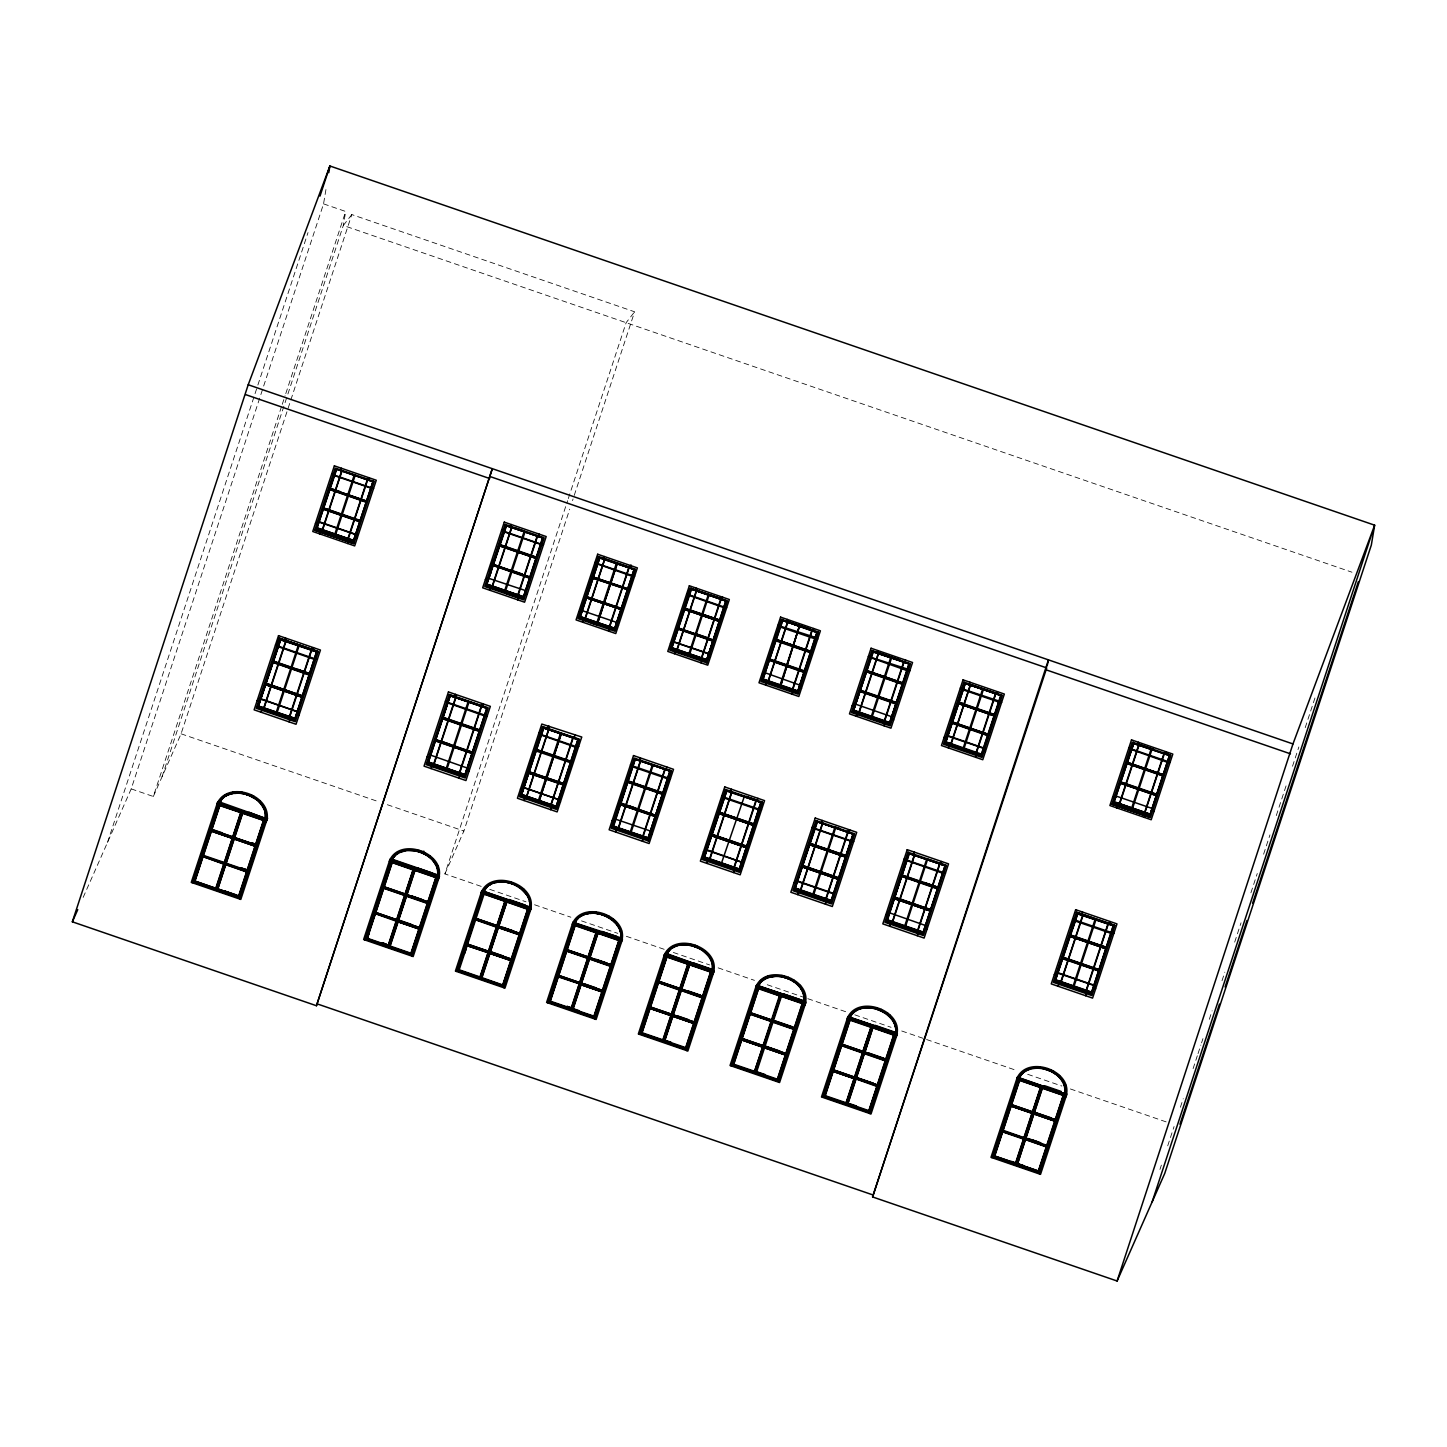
<?xml version="1.0" encoding="UTF-8"?>
<svg xmlns="http://www.w3.org/2000/svg" width="1447" height="1447" viewBox="0 0 1447 1447"><rect width="100%" height="100%" fill="white"/><g stroke="black" fill="none" stroke-linecap="round" stroke-linejoin="round"><path stroke-width="0.75" stroke-dasharray="5 3.75" d="M263.661 386.023L323.549 203.864L326.534 186.048M323.549 203.864L345.67 211.479L343.319 225.461L287.609 394.904M107.476 842.498L254.346 395.791M255.052 393.638L257.168 387.199M257.873 385.047L308.012 232.569M83.166 897.411L131.207 788.886L262.974 388.158M131.207 788.886L153.328 796.483L281.55 406.48M282.255 404.328L285.077 395.755M285.783 393.62L345.67 211.479M162.082 776.695L286.904 397.057M153.328 796.483L181.074 733.81L351.802 214.572L634.618 311.792L572.524 500.608M481.2 886.396L444.898 873.916L567.604 500.716M568.309 498.564L626.135 322.681L634.618 311.792M444.898 873.916L463.89 831.03L569.702 509.199M1159.951 1169.447L1161.362 1165.142M1167.711 1145.843L1174.06 1126.544M1180.408 1107.244L1183.23 1098.671M1193.088 1068.646L1197.32 1055.785M1198.026 1053.633L1200.847 1045.06M1201.553 1042.907L1202.963 1038.62M1209.312 1019.321L1212.134 1010.748M1222.01 980.722L1224.831 972.149M1234.689 942.124L1241.038 922.824M1250.913 892.799L1257.262 873.5M1263.611 854.182L1269.96 834.883M1276.29 815.583L1286.166 785.558M1292.515 766.259L1298.863 746.959M1305.212 727.66L1315.07 697.635M351.802 214.572L343.319 225.461L1351.968 572.216M181.074 733.81L378.843 801.783M387.344 804.713L463.89 831.03M489.737 889.326L526.021 901.807M534.558 904.755L570.86 917.217M581.531 920.889L617.815 933.369M626.352 936.299L664.788 949.521M673.325 952.452L709.609 964.932M718.146 967.862L754.448 980.343M767.254 984.738L805.672 997.96M807.806 998.683L846.242 1011.905M854.779 1014.835L891.063 1027.316M901.734 1030.987L1017.024 1070.617M1027.696 1074.289L1061.845 1086.028M1070.382 1088.958L1166.445 1121.986"/><path stroke-width="1.5" d="M438.007 876.719C440.973 865.831 431.188 855.448 421.421 852.5M590.195 912.623L589.797 913.527C604.376 911.031 623.585 925.302 620.691 937.837M681.953 944.168L681.555 945.072C695.41 943.571 712.883 953.338 712.611 968.477M760.326 982.73C774.344 968.061 806.775 980.795 803.845 1001.885L758.337 986.239L759.241 984.267M804.423 1002.681C807.516 991.105 796.7 980.921 786.517 977.738M895.711 1032.091C897.9 1012.122 860.802 997.037 849.787 1017.675L895.313 1033.321L895.729 1031.494M1020.189 1076.098L1019.285 1078.069L1064.811 1093.715C1067.723 1072.679 1035.437 1059.909 1021.293 1074.506M267.152 819.02L240.799 899.419L191.275 882.381L217.321 803.157C228.192 780.367 270.426 794.62 267.152 819.02L267.55 818.134L265.886 822.366M439.508 876.177L413.155 956.557L363.631 939.519L389.677 860.296C400.801 836.022 447.756 853.965 438.242 879.505M531.32 907.739L504.949 988.12L455.425 971.082L481.471 891.858C492.613 867.585 539.568 885.528 530.054 911.067M622.481 939.067L596.128 1019.466L546.604 1002.427L572.65 923.204C583.792 898.931 630.747 916.873 621.233 942.413M714.239 970.611L687.868 1051.01L638.344 1033.972L664.408 954.749C675.532 930.475 722.487 948.418 712.973 973.958M805.925 1002.138L779.571 1082.519L730.048 1065.498L756.094 986.275C767.217 961.984 814.191 979.945 804.659 1005.484M897.393 1033.592L871.022 1113.973L821.498 1096.953L847.562 1017.711C858.686 993.438 905.641 1011.381 896.127 1036.92M1066.873 1093.968L1040.52 1174.349L990.996 1157.329L1017.042 1078.105C1028.184 1053.814 1075.139 1071.775 1065.625 1097.314M222.494 798.201L219.564 803.121L265.072 818.767L265.09 810.609L265.38 811.731M437.953 872.993L438.079 871.655M529.765 904.556L529.891 903.217M621.07 935.106L621.052 934.563M712.575 963.883L712.322 969.635L712.684 968.314M895.838 1030.427L895.964 1029.07M1065.336 1090.803L1065.462 1089.446M438.061 872.74L438.242 872.505M804.496 998.719L804.007 1001.161L804.442 999.262M1065.299 1091.345L1065.462 1090.007L1065.209 1091.201M1065.408 1091.092L1065.444 1090.55M437.663 875.128C439.201 859.319 420.878 849.082 406.824 850.619L407.222 849.715M438.025 873.283L437.591 875.182L438.134 873.608M621.016 936.191L621.215 935.413M804.279 1000.058L804.659 998.466M392.444 859.066L391.92 860.26L437.428 875.905L437.971 873.825M529.692 905.587L529.24 907.468L483.714 891.822L484.636 889.869M529.349 907.215L529.783 905.388M620.944 936.734L620.582 938.09L621.107 936.516M803.845 1001.885L804.387 999.787M895.856 1031.241L895.476 1032.597M1065.336 1091.617L1064.974 1092.991L1065.281 1092.087M529.24 907.468L529.928 905.171M712.503 969.056L712.159 970.358L666.633 954.713L667.302 953.229M895.675 1031.982L895.422 1033.068M328.776 172.681L329.898 165.989L1374.65 525.189L1371.322 545.103L1164.726 1173.463L1117.102 1281.011L872.577 1196.94L1048.442 659.886L1047.158 665.909M498.636 882.182C513.016 879.885 531.646 893.197 529.674 905.967M1064.92 1093.462L1065.263 1092.159M316.459 1005.737L492.306 468.683L316.459 1005.737L72.35 921.811L248.215 384.757L329.898 165.989L320.004 196.069M265.072 818.767L265.326 817.664M576.358 920.292L574.893 923.168L620.419 938.814L620.654 937.71M712.159 970.358L712.268 970.105M265.199 818.514L248.92 812.183M437.754 874.929L392.354 859.265M620.763 937.783L575.002 922.915L575.562 921.685M804.116 1001.053L758.445 985.986L758.988 984.756M1117.102 1281.011L1292.967 743.939L1374.65 525.189L1152.228 1201.679M217.014 804.315L217.755 802.054M219.854 800.607L218.624 803.411L265.651 819.581C269.033 801.204 247.69 791.491 234.468 793.481L234.866 792.576M389.37 861.453L390.111 859.192M481.164 893.016L481.905 890.755M482.792 892.112C493.355 870.316 534.449 884.75 529.819 908.282L530.217 907.378M572.343 924.362L573.084 922.101M664.101 955.888L664.842 953.627M712.738 971.154C717.386 947.64 676.292 933.206 665.71 954.984M755.786 987.415L756.528 985.154M847.237 1018.869L847.996 1016.608M1016.735 1079.245L1017.476 1076.984M1065.39 1094.511C1070.02 1070.997 1028.926 1056.563 1018.344 1078.341L1065.39 1094.511L1065.788 1093.625M903.652 662.039L883.574 723.084M970.485 685.136L950.426 746.127M995.446 693.728L975.387 754.701M822.62 823.632L799.938 892.618M511.822 527.45L491.763 588.495M580.753 610.146L617.055 622.554M614.252 818.731L651.747 831.464M670.467 643.228L673.072 643.825L674.157 642.088M192.252 882.724L218.316 803.501M219.6 803.79L193.735 882.435M202.815 856.552L224.122 863.823L216.055 888.349L194.766 881.042L202.833 856.497L223.724 864.13M194.531 882.561L220.288 804.17M278.873 638.254L276.956 644.729L278.222 645.579L275.491 644.928M279.398 638.181L256.336 708.343L295.188 721.691L318.25 651.548L279.398 638.181L318.25 651.566M314.885 530.235L335.306 468.141L374.158 481.507L353.737 543.584L314.885 530.235L353.755 543.566M257.331 707.655L294.808 720.534L257.331 707.655L280.157 638.796L311.557 649.323M315.862 529.638L353.43 542.281L315.862 529.638L335.831 468.955L373.308 481.833L335.831 468.955M336.283 469.28L316.513 529.077L336.084 469.57M280.682 639.701L258.253 706.606L280.555 639.972M336.663 469.425L316.748 528.661L353.195 541.684L372.91 481.815L353.321 541.232M261.129 712.25L262.54 708.162M285.511 638.055L284.661 640.75M319.769 533.907L321.035 530.217L320.529 531.754M341.347 468.231L340.606 470.601M263.535 708.56L285.909 640.496M322.066 530.561L341.601 471.125M263.282 710.35L286.524 639.628M321.849 532.207L342.089 470.673M238.411 896.652L215.567 888.946L240.853 812.093M241.595 812.346L216.381 889.073L194.097 881.404M242.083 812.527L216.869 889.236L239.153 896.905M242.825 812.78L217.611 889.489M276.142 712.629L298.263 645.434M299.023 645.941L277.01 712.937M288.586 719.05L311.847 648.328M347.171 540.907L367.411 479.391M289.834 716.518L311.883 649.432M348.04 539.496L367.827 479.264M289.056 721.854L290.467 717.766M313.456 647.659L312.606 650.354M347.696 543.511L348.98 539.821M369.292 477.836L368.533 480.205M312.588 650.517L313.149 648.781M316.531 652.072L294.682 719.629L316.423 652.308M294.808 720.534L317.436 651.602M353.321 542.516L373.489 481.218M356.342 536.638L356.848 535.101L355.184 534.431L317.562 521.589M238.122 897.538L263.933 819.038M238.864 896.145L217.556 888.82L238.827 896.181L246.912 871.655L225.587 864.384L217.737 889.073M255.739 844.795L263.806 820.268L242.499 812.943L234.432 837.487L255.757 844.759M238.864 897.791L264.674 819.291M239.804 899.075L266.248 818.948M364.608 939.863L390.672 860.639M391.956 860.929L366.091 939.573M396.623 919.695L375.587 912.424L383.636 887.933M405.305 894.101L384.016 886.794L392.083 862.267L413.372 869.575L405.305 894.101L384.251 886.866M367.538 937.873L368.913 933.695M489.538 571.601L493.21 560.098M427.245 763.944L449.8 695.41L487.277 708.288L464.722 776.822L427.245 763.944L450.18 694.849M485.776 585.945L523.344 598.588L485.776 585.945L505.654 525.496L543.222 538.139L505.654 525.496M485.885 585.709L505.745 525.261M465.084 775.737L427.932 763.311L450.198 695.718L428.167 762.913L464.722 775.483L486.789 708.379L450.198 695.718M542.444 538.067L523.109 597.973L486.427 585.366L506.161 525.496L542.806 537.796M435.999 739.58L435.619 740.737L471.957 753.236L472.337 752.078L436.234 739.67M491.112 571.927L488.833 578.366M493.626 564.294L493.282 565.325L529.638 577.805L529.964 576.792M499.758 545.646L500.101 544.615L536.439 557.113L536.095 558.144M506.577 525.731L486.427 585.366M431.043 768.556L432.291 764.812M455.425 694.343L454.575 697.038M489.665 590.195L490.949 586.505M511.261 524.538L510.52 526.889M433.449 764.848L455.823 696.803M491.98 586.867L511.515 527.432M433.196 766.657L456.438 695.935M387.977 945.958L413.155 869.358M446.056 768.936L468.068 701.94M524.14 531.501L504.551 590.991M396.478 920.961L388.411 945.488L367.122 938.181L375.189 913.654L396.134 921.142M388.718 946.211L413.951 869.502M525.026 531.809L505.437 591.298M389.225 946.374L414.439 869.665M389.894 946.012L397.961 921.486L419.268 928.793L411.183 953.32L389.912 945.958M389.966 946.627L415.18 869.918M458.5 775.357L481.761 704.635M537.144 536.168L517.085 597.213L506.522 593.577M459.423 773.783L481.797 705.738M517.954 595.784L537.615 536.005M458.97 778.16L460.381 774.073M483.37 703.947L482.52 706.642M517.61 599.8L518.731 596.471M539.206 534.142L538.447 536.493M486.861 708.325L464.596 775.918L427.932 763.311M523.109 597.973L542.824 538.103M523.235 598.823L543.403 537.506M410.46 954.676L436.216 876.303M427.715 903.091L419.648 927.617L398.377 920.256L406.426 895.765L427.697 903.145M428.077 901.933L436.162 877.407L414.855 870.081L406.788 894.626L428.113 901.897L407.041 894.698M411.219 954.948L437.826 874.675M412.16 956.214L438.206 876.972M456.42 971.425L482.466 892.202M457.957 971.009L483.768 892.492M458.699 971.263L484.51 892.745M464.65 953.266L466.043 949.087M530.326 763.112L532.442 756.672M598.533 556.516L578.113 618.611L614.921 631.254L635.323 569.177L598.515 556.534M520.504 796.013L556.1 808.005L520.504 796.013L543.312 727.208L549.064 728.944M579.035 618.014L614.631 629.988L579.035 618.014L599.257 557.041M578.113 739.507L556.01 806.92L521.39 795.018L543.439 727.913L521.155 795.398L555.901 807.336L521.029 795.054M634.093 569.268L614.396 629.391L579.668 617.453L599.384 557.601M579.885 617.073L599.655 558.108M543.783 728.13L521.716 794.493L555.865 806.268M580.482 616.458L599.763 557.855M524.049 800.535L525.116 797.351M547.491 729.252L548.739 725.671M582.689 622.174L583.955 618.538M603.435 559.103L604.285 556.516M524.881 798.219L525.297 796.827M604.014 557.493L603.526 558.886M526.382 796.899L548.757 728.836M584.895 618.9L604.575 559.121M526.111 798.654L549.372 727.931M584.678 620.51L604.918 558.994M466.983 945.217L488.29 952.524L480.223 977.051L458.934 969.689M475.448 919.496L496.737 926.822L488.67 951.348L467.399 943.987M476.009 918.556L497.117 925.664L505.184 901.137L483.895 893.812M538.338 800.716L560.351 733.719M596.833 622.789L616.368 563.389M480.531 977.774L505.763 901.065M481.019 977.937L506.251 901.228M498.618 926.134L519.907 933.46L498.6 926.189L506.993 901.481L481.779 978.19M573.048 737.192L550.674 805.237M608.662 628.758L629.246 566.157M550.981 805.346L573.356 737.301M609.513 627.365L629.029 567.966M550.511 809.633L551.759 805.925M609.151 631.272L610.272 627.962M555.901 807.336L577.642 740.086M614.396 629.391L634.112 569.557L599.239 557.945M556.01 808.222L578.565 739.688L542.969 727.714L578.565 739.688M614.541 630.205L634.672 568.978M563.19 789.465L570.733 766.512M628.342 591.335L633.171 576.648L597.032 563.86M581.531 737.699L557.131 811.894L517.429 798.256L541.829 724.061L581.821 737.048M502.995 984.882L511.062 960.356L489.755 953.085L481.706 977.575L502.688 984.937M511.442 959.18L519.527 934.653L498.202 927.382L490.153 951.855L511.478 959.126L490.406 951.945M519.889 933.496L527.956 908.969L506.649 901.698M503.954 987.776L530.018 908.535M547.599 1002.771L573.645 923.548M574.947 923.837L549.064 1002.482M558.162 976.544L550.095 1001.089L571.42 1008.36L579.451 983.87L558.325 976.906M566.989 949.702L575.056 925.158L596.363 932.483L588.278 957.01L566.989 949.702L588.314 956.973M618.394 806.051L622.047 794.566M672.493 641.491L671.987 643.029L673.235 643.463M688.175 593.795L689.821 588.784M612.226 827.539L648.075 839.604L612.226 827.539L634.781 759.006L670.54 771.287L634.781 759.006M670.739 649.54L690.725 588.857L726.466 601.138L706.498 661.822L670.739 649.54L706.498 661.822M612.66 826.743L635.143 758.445M691.087 588.278L671.191 648.744L704.852 660.32M647.876 838.934L670.07 771.378L647.876 838.934L612.877 826.906L635.143 759.295L670.124 771.034M725.544 602.82L706.371 660.99L671.39 648.961L691.105 589.092L726.105 601.12M691.503 589.309L671.625 648.545M615.789 832.061L617.2 827.973M640.189 757.866L639.321 760.561M674.429 653.718L675.713 650.029M696.025 588.061L695.265 590.412M618.158 828.353L640.533 760.29M676.69 650.354L696.929 588.839M617.887 830.144L640.858 760.399M676.454 652L696.694 590.466L690.979 588.513M596.182 932.139L570.968 1008.866M571.71 1009.12L596.924 932.393M572.198 1009.283L597.43 932.573M630.187 832.224L652.308 765.029M688.7 654.297L708.288 594.807M572.867 1008.921L580.952 984.376L602.241 991.701L594.174 1016.228L573.066 1009.12M589.761 957.534L597.846 932.989L619.135 940.315L611.068 964.842L589.761 957.534L611.086 964.805M721.185 597.72L701.162 658.765M642.956 836.872L665.331 768.809M701.469 658.873L721.275 598.66M642.45 841.232L643.698 837.506M666.85 767.037L665.982 769.732M701.09 662.889L702.211 659.561M722.668 597.213L721.926 599.583M612.877 826.906L648.021 838.573L669.744 771.341M725.725 601.066L706.498 660.537M706.371 660.99L725.942 601.482M647.967 839.839L670.721 770.672L664.915 768.936L642.631 836.764M648.328 840.996L671.39 770.835L634.311 758.101L611.249 828.245L648.328 840.978M706.878 662.871L727.298 600.794L690.219 588.061L669.816 650.137L706.896 662.871M593.451 1017.585L619.207 939.212M594.192 1017.838L620.347 938.56M595.133 1019.122L621.577 938.994M639.339 1034.316L665.385 955.092M666.687 955.382L640.822 1034.026M658.729 981.247L666.814 956.702L688.103 964.028L680.036 988.554L658.729 981.247L680.054 988.5M667.429 955.635L641.618 1034.153M702.338 859.211L704.345 853.459M742.872 862.665L705.539 849.841L707.601 843.583M773.422 643.372L776.876 632.882M703.441 858.903L739.164 870.859L703.441 858.903L726.014 790.315L761.61 802.56L726.014 790.315M761.972 680.886L797.695 692.86L761.972 680.886L781.959 620.166L817.555 632.411L781.959 620.166M709.934 858.993L709.627 859.934L703.929 857.981L726.322 789.917M782.393 619.479L762.46 679.981L798.002 691.883M760.887 802.488L738.947 870.208L704.11 858.216L726.683 791.093M704.11 858.216L726.792 790.822M816.741 632.538L782.375 620.347L762.623 680.271L782.791 620.546M706.986 863.425L708.27 859.645M731.386 789.23L730.554 791.979M765.626 685.082L766.765 681.7M787.222 619.406L786.499 621.722M709.428 859.554L731.495 792.431M767.959 681.555L787.747 621.324L810.374 629.101M709.627 859.934L732.001 791.871M662.708 1040.393L687.886 963.811M679.656 989.712L671.589 1014.238L650.3 1006.913L658.367 982.386L679.638 989.766M721.384 863.443L744.228 796.754M780.06 685.1L799.504 625.972L780.657 685.932L799.359 626.262M663.45 1040.664L688.682 963.937M663.956 1040.827L689.17 964.118M681.519 989.079L689.586 964.534L710.875 971.859L702.808 996.386L681.519 989.079L702.808 996.386M664.698 1041.08L689.857 964.498M733.177 869.665L756.058 800.137M791.744 691.521L812.002 629.97M734.425 867.097L756.184 800.915M792.92 689.17L812.436 629.807M733.539 872.541L735.004 868.345M757.939 798.346L757.088 801.005M792.178 694.198L793.499 690.4M813.757 628.541L813.033 630.856M817.211 632.321L797.46 692.263L816.85 632.249M738.947 870.208L760.76 802.796M739.037 871.13L761.864 801.819M797.568 693.131L817.808 631.652M800.571 687.126L801.077 685.589L799.522 684.901M711.761 970.883L685.878 1049.509M686.891 1050.667L712.937 971.425M731.024 1065.842L757.088 986.601M758.373 986.908L732.508 1065.553M754.846 1071.413L733.539 1064.142L741.606 1039.615L762.895 1046.941M750.45 1012.701L771.739 1020.026L750.432 1012.755L758.499 988.229L779.77 995.608M816.09 820.576L793.028 890.737L831.482 903.941L854.544 833.798L816.09 820.594M794.023 890.032L816.596 821.462L853.676 834.214L831.103 902.783L794.023 890.032L831.103 902.783M852.536 712.033L872.541 651.313L909.62 664.064L889.634 724.784L852.536 712.033L889.634 724.784M794.71 889.362L817.012 821.697L853.296 834.177L830.994 901.843L794.71 889.362L816.886 821.064M872.957 651.494L853.205 711.418L872.776 651.91L909.259 663.974L889.507 723.898L909.186 664.01M817.41 821.968L794.964 888.892L831.193 901.427M889.688 723.482L853.404 711.002L873.391 651.693M797.749 894.626L799.214 890.43M821.191 823.361L822.149 820.431M856.389 716.283L857.384 713.371M877.135 653.212L877.985 650.607M857.221 714.022L857.528 712.901M877.786 651.439L877.262 652.923M800.227 890.755L822.601 822.71M858.758 712.774L878.293 653.339M858.505 714.474L878.763 652.923M779.626 995.21L754.339 1072.046L780.548 995.066L755.153 1072.173M834.829 827.612L812.635 894.97L813.503 895.259L835.552 828.154M890.719 657.517L871.13 717.025L871.998 717.332L891.659 657.662M755.641 1072.354L780.855 995.645M781.597 995.898L756.383 1072.607M825.007 901.228L848.249 830.506M825.948 899.6L848.322 831.555M884.461 721.601L903.995 662.22M825.405 904.14L826.87 899.944M848.846 832.857L849.805 829.927M884.045 725.779L885.039 722.885M905.641 660.121L904.936 662.491M884.877 723.536L885.184 722.415M852.916 834.123L831.139 900.341L795.651 888.151M908.915 663.866L889.634 722.469L854.128 710.26M830.994 901.843L853.296 834.177M776.894 1080.656L802.651 1002.265M772.843 1021.745L794.132 1029.07L786.065 1053.597L764.758 1046.271M794.53 1027.858L773.204 1020.587L794.512 1027.913L802.579 1003.386L781.271 996.061M777.636 1080.909L803.79 1001.631M778.576 1082.193L804.622 1002.952M822.493 1097.278L848.539 1018.055M849.841 1018.344L823.976 1096.989M863.19 1051.535L841.919 1044.155L849.968 1019.683L871.257 1026.99L862.882 1051.571M951.276 719.919L954.803 709.193M885.98 921.667L923.023 934.093L885.98 921.667L908.445 853.35L945.488 865.794L908.445 853.35M944.511 743.649L981.554 756.094L944.511 743.649L964.389 683.201L1001.433 695.645L964.389 683.201M886.089 921.395L908.951 852.482M944.62 743.396L964.498 682.948M886.667 921.015L908.951 853.368L945.09 865.794L922.806 933.424L886.667 921.015L922.806 933.424M965.185 683.671L945.416 742.618M909.349 853.621L886.921 920.563M965.312 683.382L945.94 742.202L981.464 755.008M889.706 926.243L891.135 922.101M914.106 852.03L913.256 854.707M948.346 747.882L949.648 744.138M969.924 682.224L969.201 684.558M892.148 922.444L914.522 854.399M950.661 744.463L970.213 685.028M891.858 924.271L914.848 854.508M871.094 1026.647L845.862 1103.374M904.556 926.496L926.677 859.283M982.658 689.043L963.015 748.678L963.865 748.967L983.399 689.586M846.604 1103.627L871.836 1026.918M847.11 1103.79L872.324 1027.081M916.819 932.863L939.808 863.081M917.742 931.253L940.116 863.208M976.273 753.254L995.807 693.837M917.235 935.703L918.501 931.958M941.635 861.508L940.785 864.185M975.875 757.36L977.014 754.014M997.471 691.702L996.73 694.035M922.951 932.953L945.09 865.469M981.301 754.375L1000.673 695.537M922.915 934.346L945.705 865.107M981.446 756.347L1001.523 695.211M877.135 1086.209L869.068 1110.753L847.779 1103.428L855.846 1078.901L876.792 1086.39M869.086 1112.363L895.874 1031.693M870.027 1113.629L896.091 1034.388M872.577 1196.94L1046.724 667.917L490.587 476.732M991.991 1157.672L1018.037 1078.431M1019.339 1078.738L993.456 1157.383M994.487 1155.972L1002.554 1131.445L1023.861 1138.771L1015.776 1163.298L994.487 1155.972L1015.812 1163.243M1011.381 1104.586L1019.448 1080.059L1040.755 1087.384L1032.67 1111.911L1011.399 1104.549M1071.286 927.274L1074.108 918.682M1076.514 912.225L1053.452 982.386L1091.743 995.536L1114.805 925.393L1076.514 912.225L1114.805 925.411M1112.001 804.279L1132.422 742.184L1170.713 755.352L1150.293 817.446L1112.001 804.279L1150.311 817.428M1054.429 981.681L1077.002 913.129L1113.937 925.827L1091.364 994.378L1054.429 981.681L1077.002 913.129M1112.96 803.682L1150.003 816.126L1112.96 803.682L1132.838 743.233L1169.881 755.678L1132.838 743.233M1113.069 803.429L1133.345 742.347M1169.502 755.262L1149.768 815.511L1113.629 803.085L1133.652 743.668M1072.643 928.558L1076.568 916.62M1120.503 782.972L1120.846 781.941L1156.714 794.15M1055.369 980.596L1077.78 913.69M1149.913 815.041L1113.864 802.651L1133.779 743.378M1058.155 986.257L1059.421 982.513M1082.555 912.062L1081.596 914.992M1116.795 807.914L1117.934 804.568M1138.373 742.257L1137.649 744.59M1060.922 981.5L1082.682 915.318M1119.11 804.496L1138.916 744.264L1153.856 749.401M1083.188 914.793L1060.814 982.857L1061.121 981.916M1095.072 919.406L1072.951 986.637L1073.819 986.926L1095.994 919.605M1038.132 1171.582L1015.306 1163.876L1040.574 1087.041M1024.241 1137.595L1032.308 1113.069L1010.983 1105.797L1002.934 1130.27L1023.933 1137.631M1132.368 808.873L1151.975 749.365L1151.107 749.076L1131.518 808.584M1041.315 1087.294L1016.101 1164.003L993.818 1156.352M1041.822 1087.475L1016.59 1164.184L1038.874 1171.835M1107.95 923.891L1085.883 991.177M1164.093 753.2L1144.396 813.178M1086.191 991.285L1108.275 924.127M1144.722 813.286L1164.528 753.073M1085.702 995.735L1087.131 991.593M1110.084 921.54L1109.234 924.199M1144.324 817.392L1145.463 814.028M1165.92 751.717L1165.179 754.05M1113.032 926.098L1091.255 993.456L1113.539 925.483M1149.768 815.511L1169.339 756.003M1149.895 816.379L1170.098 754.972L1164.202 752.946M1037.843 1172.486L1063.654 1093.968M1038.584 1171.075L1017.295 1163.768L1038.566 1171.129L1046.633 1146.603L1025.308 1139.332L1017.458 1164.021M1055.08 1120.9L1047.013 1145.427L1025.742 1138.047L1033.791 1113.575L1055.062 1120.937M1055.46 1119.743L1063.527 1095.216L1042.22 1087.945L1034.171 1112.417L1055.478 1119.689M1039.525 1174.023L1065.589 1094.782M1179.974 1124.247L1219.459 1004.128M1225.103 986.981L1246.97 920.491M1252.596 903.326L1358.389 581.585M264.077 707.963L263.77 708.903M433.991 764.269L433.684 765.21M618.683 827.756L618.375 828.697M492.468 586.379L523.507 597.973M768.411 681.103L788.072 621.432M1119.598 804.026L1139.241 744.373M367.574 480.06L363.703 478.342M390.979 860.549L392.209 857.745M573.953 923.457L577.606 917.904L584.118 914.106L592.492 912.786L602.386 914.395L600.161 914.052M848.864 1017.964C859.428 996.169 900.54 1010.603 895.892 1034.135L896.543 1032.326M219.998 802.126L265.307 818.26M483.714 891.822L484.383 890.339M667.067 953.7L712.304 970.051M849.787 1017.675L850.221 1016.68M1022.215 1073.131L1019.393 1077.816L1064.811 1093.715M72.35 921.811L77.758 909.62M333.895 475.412L371.174 488.236M329.627 489.538L366.145 502.218M323.151 509.217L359.724 521.788M318.72 521.589L355.998 534.413M316.405 528.625L353.683 541.431M276.612 646.23L278.258 646.972M277.643 646.502L314.831 659.543M272.796 662.4L309.314 675.098M273.121 661.351L309.73 673.814M260.496 698.666L297.684 711.725M260.08 700.854L257.186 700.565M219.456 801.493L221.102 798.69M220.704 799.576L221.843 797.785M219.564 803.121L220.921 800.498M221.445 798.69L222.675 796.953M222.277 797.858L223.598 796.176M223.29 797.387L223.164 797.731M219.817 805.617L240.672 812.635M221.554 799.612L224.176 796.628M223.2 797.062L225.642 794.783M223.779 797.514L226.763 794.168M226.347 795.651L226.474 795.398M211.841 829.855L232.696 836.891M225.768 796.176L227.939 793.625M226.853 795.579L228.391 794.168M227.993 795.072L229.603 793.716M229.766 794.204L228.083 794.656M229.205 794.602L230.851 793.318M230.995 793.86L235.047 792.938L230.453 794.222M225.244 795.669L233.202 792.178M194.766 881.042L215.748 888.404M232.804 793.083L234.631 791.997M234.939 793.191L236.078 791.889M235.626 793.137L240.546 793.245L240.564 791.997M237.561 791.853L237.001 793.083L239.949 792.92M234.233 792.884L239.044 791.889M360.014 520.866L323.495 508.186L342.161 514.734M241.251 793.336L245.646 793.933L244.145 793.788M355.04 536.186L357.391 537.705M238.646 792.793L242.083 792.196M246.099 794.638L247.527 795.09L248.106 793.661M248.359 795.036L251.163 795.959L247.654 794.837M249.029 795.344L247.527 795.09M242.662 813.323L263.463 820.467M248.956 795.615L250.349 796.212L251 794.819M254.853 798.346L257.168 800.01L251.163 795.959M250.349 796.212L251.706 796.863L252.411 795.488M252.357 796.881L253.623 797.586M234.631 837.686L255.486 844.722M316.947 652.018L280.121 639.773L258.018 707.022L294.844 719.268M265.633 817.139C266.899 812.346 260.623 800.625 253.026 797.568L253.786 796.212M309.694 673.94L297.955 669.382M225.768 864.691L246.515 871.962M259.357 801.584L257.277 799.757M296.744 713.461L299.095 714.981M294.79 718.218L258.778 706.19L294.953 718.544M295.17 719.43L257.783 706.841M259.827 800.661L259.248 801.855L257.819 800.191M262.649 805.87L260.315 802.56M263.282 806.992L262.377 805.129M264.367 809.199L263.408 806.739M264.711 809.488L264.964 810.863M264.674 810.555L265.362 808.439M265.651 819.581L266.266 817.953L266.827 820.178L217.339 803.157M256.101 845.482L233.654 838.211M247.455 870.099L241.052 867.947L248.016 870.135M503.809 531.718L541.088 544.542M504.388 532.243L502.652 531.718M499.83 544.922L536.403 557.493M493.065 565.506L529.584 578.203M446.526 702.519L485.704 716.301M448.281 701.506L445.405 701.216M442.655 718.815L479.228 731.386M443.035 717.658L479.608 730.229M435.728 739.887L472.337 752.35M429.379 754.701L468.539 768.484M435.402 740.936L471.957 753.507M456.149 696.911L450.071 695.085M391.251 859.844C397.473 847.146 415.542 847.96 426.069 854.526M391.92 860.26L393.385 857.384M391.83 861.453L436.723 877.334M392.571 858.776L394.109 856.19M394.85 855.34L394.253 856.335L395.646 854.526M394.615 855.919L399.209 852.717L407.385 850.113M392.227 862.629L412.974 869.9M392.643 861.309L366.887 939.7M396.93 852.572L396.388 854.146M399.354 852.247L397.202 853.712M383.781 888.313L404.581 895.458M400.928 851.758L402.736 851.162M401.506 851.541L402.754 851.107M468.937 702.229L446.924 769.225M406.643 850.348L403.984 850.836L405.395 850.33M540.292 544.524L541.938 545.23M407.312 850.275L417.206 850.872M525.912 590.702L487.476 577.896M413.715 850.221L416.465 850.981M416.989 851.379L417.46 849.914M417.188 851.143L418.708 851.27M418.436 851.777L418.979 850.33M419.883 852.229L417.894 851.324M420.806 851.957L419.992 851.976M421.312 852.753L421.927 851.342M422.18 852.5L424.821 853.766M415.018 870.461L435.8 877.606M422.705 853.35L423.808 851.125M487.277 708.288L449.71 695.645M484.962 714.113L487.313 715.632M424.061 854.001L424.767 852.627M406.498 896.272L427.299 903.416M428.402 856.244L426.087 854.472L429.542 857.094L429.94 855.864M398.54 920.509L419.395 927.527M464.722 776.822L427.353 763.709M430.066 857.601L431.097 858.505M433.214 858.813C431.333 858.993 437.157 867.386 437.699 865.577M433.431 860.965L434.263 861.942M437.32 868.001L437.482 868.562M437.898 870.805L437.754 869.629M438.947 870.316L437.971 872.451L438.007 870.551M581.495 611.991L578.764 611.701M579.668 617.453L614.559 629.065M543.421 727.823L578.149 739.761M540.798 734.931L576.919 747.719M536.258 749.763L570.896 761.665M535.878 750.921L570.552 762.732M536.548 749.383L570.968 761.231M528.951 771.993L563.661 783.46M529.204 771.703L563.625 783.551M523.217 789.266L520.486 788.977M484.13 890.882L485.27 888.675M485.921 887.753L485.071 889.2L485.83 888.06M486.644 886.902L486.065 887.897L487.748 886.07L484.022 891.135M484.04 894.192L504.84 901.336M487.06 886.975L488.344 885.329M488.073 885.962L489.104 885.021M487.946 886.215L489.285 884.623M489.484 884.949L492.269 883.303M631.037 564.963L629.988 568.002M488.887 885.51L490.316 883.972M489.918 884.877L491.401 883.394M475.593 919.876L496.339 927.147M491.709 883.556L494.639 882.471M491.003 884.28L493.753 882.417M467.562 944.24L488.417 951.258M493.355 883.303L495.019 882.019M494.621 882.923L496.303 881.711M497.75 882.037L495.163 882.561M627.727 588.585L593.053 577.027L627.691 588.947M627.419 589.508L592.709 578.058L627.383 589.616M495.905 882.598L499.125 881.838M621.251 608.265L586.578 596.707L621.215 608.608M620.926 609.277L586.252 597.738L620.962 609.187M614.866 629.21L579.451 617.272M499.776 881.838L504.008 881.838M503.99 881.874L505.437 881.983M510.411 883.086L506.124 882.127L510.429 883.032M575.201 734.787L574.043 738.151M510.248 883.339L510.773 881.892M511.695 883.791L513.106 884.316M511.098 883.303L512.618 883.52M504.949 900.92L479.789 977.521M513.974 884.063L514.662 884.352M506.812 902.024L527.558 909.295M576.25 745.567L578.764 746.326M497.117 925.664L475.846 918.302M498.365 927.708L519.166 934.852M520.757 888.277L517.266 885.673M487.946 952.705L467.092 945.687L488.29 952.524M563.281 784.618L528.571 773.15L563.245 784.961M521.318 888.711L527.54 895.494M560.477 801.982L557.8 801.548L559.302 801.674M523.995 889.362L523.018 889.815M527.757 896.236L528.028 896.796M528.535 897.9L528.137 896.525M528.86 898.189L529.132 899.564M528.951 899.003L528.408 897.086M529.439 901.553L530.326 899.509M530 901.807L529.819 902.114M530.072 902.946L529.729 905.098L530.054 904.068M528.028 907.866L502.272 986.239M529.168 907.215L502.959 986.637M530.018 907.558L530.47 906.473M690.725 588.857L726.466 601.138M688.772 595.314L724.242 607.776M689.333 595.802L687.669 595.332M684.775 608.5L719.756 620.021M678.028 629.101L712.865 641.202M671.39 648.961L706.86 660.736M672.258 647.876L706.48 659.633L672.24 647.912M633.352 766.187L667.845 777.925M708.994 595.314L689.532 654.587M627.654 782.284L662.491 794.403M627.98 781.235L662.925 793.119M620.98 803.049L655.618 815.348L620.727 803.356M574.893 923.168L620.419 938.814M575.309 922.227L576.25 920.545M575.183 922.481L577.823 918.248M575.617 924.217L549.86 1002.608M578.637 917.434L577.588 918.827M575.146 925.664L595.947 932.809M578.493 917.778L579.505 916.675M580.283 916.367L583.448 914.649M576.883 919.659L580.971 914.83M720.95 598.552L698.702 591.172M580.066 916.855L581.495 915.318M566.772 951.222L587.554 958.366M583.72 914.215L581.097 916.222M584.588 914.251L585.818 913.817L583.322 914.902L584.932 913.762M558.795 975.459L579.596 982.603M584.534 914.649L586.18 913.364M585.782 914.269L587.482 913.057M586.957 913.744L589.96 912.044M653.031 765.517L631.019 832.513M587.084 913.943L588.82 912.804M589.038 913.129L587.609 913.618M588.423 913.708L589.707 913.039M589.598 913.31L591.407 911.936M592.89 911.899L592.329 913.129L593.74 913.147L591.063 912.93M709.175 653.7L673.488 641.708M593.74 913.147L595.893 912.044M596.58 913.383L598.136 913.346L595.169 913.22M601.427 914.685L605.805 915.752M603.435 913.708L602.856 915.137M604.285 915.662C613.474 917.525 624.2 928.847 620.998 939.628L621.649 937.819M597.991 933.369L618.791 940.514M598.117 932.953L572.94 1009.536M605.787 916.005L602.296 914.594L604.448 915.191M605.678 916.258L606.347 914.866M609.078 917.38L607.794 916.675L610.779 918.791M589.544 959.054L610.29 966.325M608.355 917.615L609.115 916.258M655.184 816.633L620.293 804.622L655.003 816.162M581.567 983.291L602.368 990.435M647.858 837.831L613.112 826.49L648.003 838.482M649.938 832.767L652.163 834.25M612.606 919.804L610.797 918.736M612.497 920.057L612.913 918.773M615.156 922.173L613.582 920.907L614.071 919.713M615.536 922.86L615.174 920.708M617.218 924.904L616.096 923.114M617.959 925.953L618.629 927.039L616.947 924.127M619.587 928.431L618.737 926.785L619.931 929.806M620.419 930.656L620.872 933.713M620.365 931.741L621.143 929.661M620.618 932.899L621.487 930.855M775.701 640.804L810.447 652.742M776.044 640.298L810.519 652.29M769.298 660.338L803.971 672.403M769.641 659.307L804.315 671.39M764.884 672.674L800.191 685.245M763.383 679.421L797.478 691.105M724.513 796.356L721.709 796.212M724.35 798.129L722.686 797.659M706.679 849.751L741.967 862.213M704.906 857.311L738.983 869.032M666.524 953.085L667.501 951.204M666.633 954.713L668.84 950.643M669.563 949.793L666.958 953.971M670.377 948.979L669.762 949.919M666.958 957.082L687.759 964.227M671.661 947.025L671.101 948.599M668.442 951.547L672.222 947.514M671.824 948.4L673.832 945.759M672.837 947.767L674.32 946.284M658.512 982.766L679.258 990.037M673.922 947.17L675.478 945.759M676.364 945.741L676.961 945.542M675.08 946.664L676.671 945.307M650.481 1007.13L671.336 1014.148M676.237 945.994L678.191 945.18M678.715 945.289L680.777 944.674L678.082 945.434M676.274 946.193L679.24 944.602M780.204 626.117L816.777 637.874M678.842 945.488L680.578 944.348M680.18 945.235L686.927 944.71M797.604 690.816L763.528 679.113M799.341 686.71L801.511 688.266M685.498 944.692L690.599 945.018L698.792 948.129M687.018 944.511L690.581 945.072M690.237 945.506L690.671 944.041M691.829 945.578L696.26 946.7M694.614 946.682L695.193 945.253M696.025 947.206L696.658 945.795M761.249 802.542L726.231 790.984M689.731 964.914L710.531 972.058M697.418 947.803L696.242 946.754M754.068 823.994L719.539 812.129M700.077 948.816L698.901 947.875M681.284 990.598L702.03 997.869M700.818 948.925L700.185 948.563M673.271 1014.962L694.126 1021.98M702.048 949.684L708.596 955.87M741.045 863.986L743.215 865.559M739.489 869.882L711.635 860.621M709.084 956.196L709.808 957.299M710.043 958.041L710.368 958.583M710.947 959.668L711.237 960.175M711.074 959.415L711.671 961.333L712.43 960.012M712.159 962.201L711.761 961.134L712.213 963.015M710.947 970.756L685.191 1049.129M872.541 651.313L909.62 664.064M870.642 657.643L908.372 671.082M866.355 671.806L902.494 684.377M860.223 690.454L896.417 702.898M859.898 691.485L896.019 704.056M853.151 710.857L890.068 723.536M855.087 705.865L853.694 706.19M856.027 704.382L854.291 703.875M853.983 710.586L889.507 722.74M816.596 821.462L853.676 834.214M814.408 828.733L851.306 841.412M797.243 880.897L834.159 893.577M796.809 883.14L793.897 882.977M795.524 888.422L831.012 900.667M758.138 984.738L757.396 986.51L759.874 981.789M758.807 983.634L760.616 980.903M758.337 986.239L761.267 981.301M758.246 987.415L803.139 1003.296M760.218 981.808L761.448 980.071M759.06 987.288L733.303 1065.679M762.37 979.275L761.429 981.5L762.804 980.107M758.59 988.735L779.39 995.88M762.551 980.632L763.347 978.552M761.05 980.957L765.535 977.286M766.892 977.72L765.68 978.425M750.197 1014.293L770.998 1021.437M767.163 977.286L766.765 978.172L769.261 976.87M765.137 978.19L767.959 976.273M767.561 977.177L769.243 975.875M742.239 1038.53L763.039 1045.675M775.104 976.164L776.496 976.146L770.401 976.815M907.576 669.093L870.768 657.264M771.703 976.562L773.801 976.092M777.202 976.164L779.427 976.11L776.478 976.2M781.579 976.399L783.008 976.689L779.318 976.363M768.845 976.779L782.375 975.567M781.977 976.454L783.876 975.893M784.31 977.304L789.917 979.131M784.853 977.738L787.132 978.136M787.729 978.733L788.344 977.322M781.434 996.44L802.235 1003.585M789.158 979.022L791.22 979.782M850.474 841.485L852.12 842.154M851.397 839.984L853.676 841.575M771.323 1021.275L750.052 1013.913L741.985 1038.44L763.311 1045.711M825.495 899.763L825.803 898.822M793.734 981.211L790.587 979.402M790.478 979.963L791.183 978.588M772.933 1022.251L793.734 1029.396M791.762 980.343L794.222 981.862M793.083 981.446L793.878 980.107M764.36 1047.501L785.685 1054.773L777.6 1079.299L756.329 1071.938M765.011 1046.362L785.811 1053.506M795.488 982.441L794.891 982.061M796.483 983.562L796.592 983.309M798.599 985.244L797.641 984.231L798.961 985.932L799.63 984.792M799.413 986.438L800.571 985.859M801.421 988.97L800.372 987.198L803.139 992.298M804.315 996.766L802.759 990.942M804.622 1001.957L805.075 1000.872M963.141 689.875L961.423 689.387M958.583 702.591L994.686 714.854M951.837 723.156L987.813 735.673M952.108 722.831L987.65 735.166M947.405 735.51L984.159 748.153M946.085 741.913L981.428 754.068M905.316 860.169L906.925 860.911M906.328 860.422L942.974 873.319M907.034 859.174L904.158 858.939M901.463 876.357L937.457 888.874M901.788 875.308L937.891 887.59M888.151 912.333L926.749 925.953M894.807 897.086L930.584 909.512M887.572 919.84L922.951 931.958M851.252 1014.799L850.113 1016.934L850.583 1015.975M850.854 1015.505L851.143 1015.052M851.596 1014.51L851.777 1014.184M892.654 921.884L892.347 922.824L923.313 933.17M852.319 1013.642L853.404 1012.303M850.058 1020.171L870.859 1027.316M850.529 1018.724L824.772 1097.115M855.557 1010.802L858.342 1009.156M841.883 1044.209L862.937 1051.444M841.666 1045.729L862.412 1053.018M858.252 1009.373L861.978 1007.998L860.603 1008.577M833.689 1069.966L854.49 1077.129M927.437 859.807L905.424 926.785M863.244 1007.799L875.182 1008.306M998.502 702.03L1000.148 702.699M999.588 701.252L962.707 688.971M988.211 734.226L952.397 721.908M981.844 755.189L944.981 742.799M874.35 1008.396L877.298 1008.903L875.887 1008.487M876.321 1009.192L876.846 1007.745M877.768 1009.644L879.179 1010.169M877.171 1009.156L878.691 1009.391M872.885 1027.876L893.631 1035.148M873.011 1027.46L847.852 1104.043M880.572 1010.766L878.564 1009.644M881.241 1009.373C880.319 1011.091 889.127 1015.089 884.587 1012.267M917.308 931.398L917.615 930.457M864.854 1052.258L872.74 1027.515L894.029 1034.822L885.962 1059.367L864.691 1051.987L885.654 1059.403M864.384 1053.687L885.184 1060.85M856.479 1077.798L877.28 1084.961M922.806 932.284L887.445 920.129L908.969 853.459M924.886 927.238L927.183 928.793M890.068 1015.215C889.977 1017.603 886.505 1014.492 887.825 1013.298M887.933 1015.016L889.579 1016.192M893.631 1021.293L890.538 1017.114M891.316 1018.381L892.148 1019.357M895.313 1025.163L895.639 1027.044L894.933 1024.042M895.512 1027.406L896.398 1025.362M895.82 1027.406L895.765 1028.22M894.101 1033.719L868.345 1112.092M896.145 1028.799L895.874 1029.269M1130.993 748.822L1130.378 747.882M1131.029 749.383L1168.597 762.732M1126.743 763.51L1162.791 775.899M1120.611 782.158L1156.605 794.674M1113.539 802.579L1150.293 815.204M1116.433 796.139L1115.311 797.966L1112.598 797.351M1114.389 802.271L1149.75 814.39M1114.534 801.945L1149.877 814.1L1116.162 802.506M1073.638 919.496L1073.638 920.491L1112.363 933.803M1074.814 919.713L1074.199 918.755M1075.627 920.256L1072.625 918.972M1062.55 958.728L1098.653 970.991M1062.984 957.444L1099.033 969.834M1057.63 972.619L1094.384 985.262M1055.894 980.162L1091.273 992.28M1056.021 979.872L1091.4 991.991M1021.817 1074.036L1019.882 1076.767M1020.026 1079.118L994.27 1157.51M1023.029 1072.317L1022.794 1072.896M1019.61 1080.439L1040.411 1087.583M1024.458 1071.757L1025.362 1069.713M1025.163 1070.943L1024.096 1071.847L1025.67 1070.635M1011.58 1104.803L1032.435 1111.821M1027.171 1070.057L1027.732 1069.803M1029.486 1069.152L1028.889 1069.351M1002.662 1131.934L1023.463 1139.078M1030.716 1068.79L1030.843 1068.537M1033.429 1068.031L1036.034 1068.049L1035.799 1066.819M1037.282 1066.783L1036.739 1068.031L1039.651 1067.922L1037.463 1067.976M1040.284 1066.945L1039.561 1068.121L1042.527 1068.23L1041.098 1068.013M1045.819 1069.568L1044.499 1068.881L1045.946 1069.261M1047.266 1070.038L1047.827 1068.61M1047.465 1069.568L1048.677 1070.563M1047.375 1069.785L1053.47 1072.263L1052.078 1071.811M1113.539 925.827L1077.219 913.799L1055.116 981.03L1091.436 993.058M1113.937 925.827L1076.894 913.383M1042.383 1088.271L1063.183 1095.415M1042.509 1087.855L1017.331 1164.437M1111.64 931.615L1113.919 933.17M1050.07 1071.142L1050.739 1069.749M1034.352 1112.634L1055.207 1119.652M1052.747 1072.498L1053.506 1071.16M1053.977 1072.896L1055.767 1074.09L1054.574 1073.294M1025.489 1139.621L1046.235 1146.91M1091.78 993.203L1054.899 980.831M1091.364 994.378L1054.556 981.428M1057.45 1075.338C1054.266 1071.811 1058.499 1077.943 1059.566 1075.609M1057.956 1075.844L1058.462 1074.615M1060.814 1078.775L1059.095 1076.532M1061.646 1079.751L1062.351 1080.855L1061.736 1079.534M1063.02 1081.94L1062.46 1080.602M1063.889 1083.532L1063.129 1081.687M1065.535 1084.563L1064.703 1085.811L1064.431 1084.436M1065.101 1087.493L1065.336 1089.718L1065.372 1088.343M1065.01 1087.8L1065.878 1085.738M1064.739 1093.462L1038.53 1172.866M1064.956 1092.991L1065.498 1091.4M758.734 985.298L759.802 983.345M666.94 954.025L667.555 952.759M220.631 800.951L221.662 799.359M392.987 858.089L393.693 856.931M484.781 889.652L485.487 888.494M760.109 982.911L760.869 982.206M393.078 857.999L395.248 855.412M759.494 983.978L760.127 983.074M393.584 857.185L394.362 856.081M1021.275 1074.56L1022.107 1073.475M577.226 919.243L578.095 918.176M1021.998 1073.728L1022.884 1072.679M852.88 1012.936L855.195 1010.874M223.055 798.002L224.032 797.008M487.205 886.704L488.182 885.709M1022.776 1072.932L1023.644 1072.209M578.8 917.669L579.813 916.693M762.243 980.74L763.636 979.637M223.905 797.261L225.949 795.687M396.261 854.399L397.31 853.459M854.146 1011.815L856.172 1010.241M763.238 979.818L764.721 978.805M488.996 885.275L491.166 883.81M671.914 948.165L673.542 946.989M763.618 979.691L765.246 978.498M1025.055 1071.196L1026.719 1070.057M581.169 915.987L583.43 914.703M672.909 947.532L675.188 946.193M704.761 857.112L739.29 868.996M580.211 616.567L614.649 628.414M226.89 795.38L228.12 794.602M673.976 946.953L675.767 945.958M399.878 852.048L401.036 851.505L399.788 852.247M227.993 794.855L229.277 794.15M1028.292 1069.568L1029.595 1068.899M585.709 914.07L587.084 913.491M590.955 913.184L592.366 913.075M682.695 944.728L684.178 944.457M1036.034 1068.049L1037.553 1067.759M684.105 944.62L685.607 944.421M942.811 872.36L906.473 859.988M593.831 912.93L596.707 913.129M575.599 746.381L577.263 746.887M241.685 793.083L247.708 794.566M598.027 913.6L600.27 913.799M1042.419 1068.501L1044.571 1068.718M783.478 976.797L784.998 977.195M1046.706 1069.496L1047.483 1069.514M246.949 794.602L248.45 794.819M248.215 384.757L1292.967 743.939M245.683 394.633L489.773 478.559M1045.91 669.762L1290.435 753.815M880.536 653.23L899.763 659.832M514.101 527.703L524.664 531.338M601.138 557.692L628.902 567.242M722.777 599.673L726.087 600.794M972.764 685.317L995.626 693.185M503.158 530.181L504.316 530.995L501.584 530.344M542.444 543.692L540.979 543.602L543.493 544.759M688.067 593.758L689.423 594.211L688.121 594.464M725.671 606.673L724.26 606.6L726.647 607.722M779.445 625.05L780.512 625.9L777.889 625.339M869.991 656.178L871.094 657.047L868.363 656.45M961.929 687.85L963.051 688.682L960.356 688.067M1000.655 701.162L999.19 701.108L1001.65 702.265M596.453 562.322L597.539 563.082L594.97 562.449M633.677 575.11L632.285 575.02L634.654 576.105M815.602 638.29L817.7 639.031M907.667 669.925L909.856 670.703M503.936 531.338L541.214 544.162M597.159 563.48L632.484 575.617M686.656 593.975L724.477 607.143M778.938 626.587L815.366 638.959M962.472 689.604L999.226 702.229M333.244 473.893L334.402 474.688L331.67 474.037M372.53 487.386L371.065 487.295L373.579 488.453M1128.805 748.099L1170.098 762.298M334.022 475.032L371.3 487.856M776.334 639.393L810.863 651.277M866.934 670.54L902.892 682.912M958.909 702.139L964.733 704.128M685.046 608.192L719.72 620.112M958.855 702.247L994.686 714.565M684.702 609.223L719.376 621.143M866.59 671.571L902.331 683.852M958.529 703.26L994.342 715.578M332.195 488.887L340.081 491.6M1163.135 774.579L1127.303 762.262L1126.978 763.293L1162.556 775.538M329.844 489.339L366.181 501.838M514.246 571.258L522.132 573.971M695.537 633.587L706.95 637.512M769.858 659.072L804.442 670.829M860.459 690.219L896.489 702.464M678.245 628.902L712.684 640.732M769.533 660.103L804.062 671.969M860.115 691.25L896.091 703.604M586.288 597.629L620.926 609.531M323.712 507.987L360.104 520.377M323.368 509.018L359.724 521.517M855.34 704.092L892.238 716.898M673.47 641.853L709.971 654.388L709.464 655.925L708.216 655.491L708.994 656.45M947.279 735.908L984.973 748.859M486.97 579.433L488.109 580.247L485.396 579.596M526.256 592.944L524.791 592.854L527.287 593.994M617.471 624.362L616.096 624.254L618.466 625.339M763.256 674.302L764.305 675.152L761.701 674.591M892.672 718.797L891.189 718.761L893.649 719.955M945.741 737.102L946.863 737.934L944.149 737.319M984.466 750.414L983.001 750.36L985.461 751.518M1114.696 795.579L1152.481 808.566M708.994 656.468L710.441 656.974M852.174 705.702L853.694 706.208M317.056 523.127L318.195 523.941L315.482 523.289M1152.915 810.429L1151.45 810.392L1153.91 811.55M580.374 616.711L614.469 628.143M486.59 585.004L523.253 597.611M762.804 679.855L797.641 691.829M486.21 585.149L490.207 586.523M590.683 622.572L596.67 624.634M700.619 660.302L701.867 660.736M746.146 796.429L756.492 799.974M834.467 826.78L840.4 828.824M458.156 697.87L487.35 707.909M550.981 729.849L570.968 736.722M572.958 737.409L578.619 739.345M644.783 762.026L662.889 768.248M927.201 859.048L937.602 862.629M939.682 863.334L945.578 865.36M313.456 650.535L316.911 651.729M540.274 733.195L541.359 733.955L538.772 733.322M631.995 764.667L633.081 765.463L630.476 764.848M669.473 777.545L668.062 777.491L670.449 778.595M760.597 808.764L759.15 808.746L761.52 809.904M813.793 827.051L814.914 827.919L812.183 827.322M944.475 872.035L943.01 871.98L945.47 873.138M447.702 702.356L484.98 715.18M723.97 797.152L759.386 809.325M814.552 828.299L851.451 840.978M540.943 734.497L576.25 746.652M723.699 797.858L759.132 810.031M631.417 766.404L668.912 779.282M316.35 658.276L314.885 658.186L317.399 659.326M276.829 645.615L315.066 658.873M1074.94 920.021L1111.676 932.646M810.139 843.275L846.151 855.521M924.344 882.507L935.992 886.505M443.542 717.441L479.644 729.849L479.264 731.006L442.927 718.508M628.251 780.928L662.925 792.847M902.295 875.055L937.891 887.282M719.159 813.286L753.688 825.17M809.759 844.433L845.717 856.805M627.871 782.085L662.328 793.933M901.68 876.14L937.511 888.44M1106.394 947.206L1070.527 934.997L1070.147 936.155L1105.96 948.472M273.393 661.044L309.73 673.542M273.013 662.201L309.351 674.7M443.922 742.184L449.836 744.228M629.445 805.961L635.794 808.15M712.231 834.358L746.815 846.115M802.832 865.505L838.844 877.75M711.852 835.516L746.146 847.309M802.452 866.663L838.41 879.034M894.373 898.37L930.204 910.669M266.085 683.273L302.423 695.772M1099.033 969.544L1063.219 957.227L1062.822 958.384L1098.653 970.702M265.705 684.431L301.808 696.857M522.548 787.096L559.772 799.902M796.085 880.97L834.015 894.011M523.488 787.548L558.813 799.685M428.674 756.709L429.831 757.523L427.1 756.871M468.068 770.256L466.495 770.13L469.009 771.287M613.691 820.322L614.794 821.1L612.171 820.503M704.96 851.578L706.027 852.428L703.405 851.867M834.394 896.073L832.911 896.055L835.371 897.23M887.463 914.377L888.567 915.209L885.871 914.594M259.339 698.666L298.625 712.177M1056.473 972.655L1095.198 985.968M1055.912 974.392L1057.015 975.242L1054.32 974.627M1094.637 987.722L1093.172 987.668L1095.632 988.826M521.915 794.566L556.154 806.323M647.876 837.795L613.637 826.074L635.179 759.386M704.309 857.8L739.146 869.774M794.512 889.109L798.455 890.466M800.444 891.153L831.41 901.807M417.134 867.893L431.622 872.885M508.946 899.455L525.496 905.153M602.187 931.524L616.675 936.498M693.945 963.069L710.495 968.748M783.551 993.872L802.181 1000.275M875.019 1025.308L895.711 1032.435M392.119 859.807L437.663 875.399M483.931 891.37L529.457 906.962M666.85 954.242L712.394 969.852M758.535 985.769L804.08 1001.378M850.004 1017.223L895.53 1032.814M483.841 891.569L529.367 907.16M849.914 1017.422L895.44 1033.013M389.695 860.296L439.183 877.316M481.489 891.858L530.995 908.879M572.668 923.204L622.156 940.224M664.408 954.749L713.914 971.769M756.112 986.275L805.599 1003.296M847.562 1017.711L897.068 1034.732M509.254 901.788L515.494 903.941M527.974 908.228L483.461 893.396M681.863 961.134L688.103 963.286M690.092 963.955L696.333 966.108M862.937 1023.391L869.177 1025.525M875.326 1027.641L881.567 1029.794M894.047 1034.08L849.552 1019.249M1044.517 1085.702L1061.067 1091.4M574.64 924.742L619.714 940.224M666.398 956.286L711.454 971.769M1017.06 1078.105L1066.566 1095.126M1063.545 1094.475L1019.032 1079.643M219.311 804.695L264.367 820.178M411.201 895.747L421.837 899.419M502.995 927.31L513.649 930.982M596.309 959.397L606.944 963.051M688.048 990.924L700.655 995.21M775.483 1020.985L792.522 1026.845M869.068 1053.163L883.99 1058.3M383.328 887.156L405.63 894.825M406.119 894.988L428.402 902.657M475.141 918.718L497.424 926.387M497.931 926.55L520.088 934.581L497.804 926.912M566.32 950.064L588.603 957.733M589.092 957.896L611.267 965.927L588.983 958.258M658.059 981.609L680.343 989.278M680.85 989.441L703.007 997.453L680.723 989.802M749.763 1013.135L772.047 1020.786M772.535 1020.967L794.819 1028.618M841.213 1044.571L863.497 1052.24M864.004 1052.403L886.161 1060.434L863.877 1052.765M383.22 887.517L405.504 895.187M405.992 895.349L428.276 903.018M475.032 919.08L497.316 926.749M566.193 950.426L588.477 958.095M657.951 981.97L680.235 989.621M749.636 1013.497L771.92 1021.148M772.409 1021.329L794.71 1028.98M841.105 1044.933L863.389 1052.602M251.543 842.769L255.703 844.198M383.618 887.988L404.925 895.259L396.858 919.786L375.587 912.424M211.805 829.312L222.476 832.929M251.489 842.896L255.884 844.469M1034.316 1112.092L1051.354 1117.952M210.991 830.017L233.274 837.686M233.763 837.849L256.047 845.518M1010.711 1104.965L1032.995 1112.616M1033.484 1112.797L1055.767 1120.448M210.864 830.379L233.148 838.048M1010.585 1105.327L1032.869 1112.978M1033.375 1113.159L1055.659 1120.81M398.504 919.966L411.274 924.362M490.298 951.529L503.086 955.924M583.611 983.598L596.381 987.994M677.485 1015.884L688.121 1019.538M764.92 1045.946L779.824 1051.065M856.371 1077.382L873.409 1083.242M374.9 912.84L397.183 920.491M397.672 920.672L419.956 928.323M466.694 944.403L488.977 952.054M489.484 952.235L511.768 959.886M557.873 975.748L580.157 983.399M580.645 983.58L602.983 991.213M649.631 1007.293L671.914 1014.944M672.403 1015.125L694.687 1022.776M741.316 1038.819L763.6 1046.47M764.088 1046.633L786.426 1054.284L763.98 1046.995M832.767 1070.255L855.05 1077.925M855.557 1078.087L877.841 1085.756M374.773 913.202L397.057 920.853M397.563 921.034L419.847 928.685M466.585 944.764L488.869 952.415M489.357 952.596L511.641 960.247M557.746 976.11L580.048 983.761M580.536 983.942L602.82 991.593M649.504 1007.655L671.788 1015.306M672.276 1015.487L694.56 1023.138M741.19 1039.163L763.473 1046.832M832.658 1070.617L854.942 1078.268M855.43 1078.449L877.714 1086.1M1032.38 1139.947L1040.7 1142.804M1028.003 1138.5L1038.639 1142.153M202.544 855.702L224.882 863.334L202.417 856.063M225.316 863.533L247.6 871.184M1002.265 1130.65L1024.548 1138.301M1025.055 1138.482L1047.339 1146.133M225.207 863.895L247.491 871.546M1002.156 1130.993L1024.44 1138.662M1024.928 1138.825L1047.212 1146.494M386.313 944.186L382.153 942.757L386.421 944.439M567.206 1006.37L571.366 1007.799M567.152 1006.497L571.529 1008.071M573.03 1008.577L579.415 1010.784M664.77 1040.122L671.155 1042.328M756.455 1071.648L765.047 1074.542M850.058 1103.826L856.443 1106.014M366.435 938.542L411.509 954.043M458.247 970.105L503.321 985.606M549.426 1001.451L594.482 1016.952M641.166 1032.995L686.24 1048.496M732.869 1064.522L777.925 1080.005M824.32 1095.958L869.394 1111.459M224.086 890.737L236.856 895.114M364.843 939.157L412.395 955.49M456.655 970.702L504.189 987.053M547.834 1002.048L595.368 1018.399M639.574 1033.592L687.126 1049.943M731.278 1065.119L778.812 1081.47M822.728 1096.573L870.28 1112.906M1011.543 1161.398L1015.939 1162.972M1017.422 1163.478L1023.807 1165.667M192.505 882.001L240.039 898.352M992.226 1156.949L1039.76 1173.3M317.255 1003.911L873.391 1195.095M879.396 1009.717L883.231 1011.779M1049.437 1070.563L1051.517 1071.286M605.823 915.698L607.125 916.385M514.535 884.623L515.874 885.238M698.25 947.55L699.444 948.472M606.402 916.222L607.686 916.928M515.295 884.714L517.158 885.926M251.706 796.863L253.026 797.568M424.731 853.965L425.979 854.725M518.424 886.613L519.618 887.445M610.887 918.538L611.936 919.623M886.378 1013.461L887.391 1014.564M886.288 1013.66L887.481 1014.365M704.363 951.348L705.413 952.289M613.148 920.238L614.577 921.902M1058.083 1075.591L1059.928 1077.762M705.937 952.705L706.896 953.718M889.598 1016.138L890.43 1017.368M259.827 802.126L260.641 803.32M1060.488 1077.997L1061.61 1079.806M799.54 986.167L800.263 987.451M261.184 803.573L262.269 805.382M801.511 988.771L802.054 990.11M435.764 863.877L436.252 865.179M894.608 1023.753L893.939 1021.835L894.825 1024.313M711.327 959.976L711.689 961.296M1064.124 1084.092L1064.522 1085.25M436.849 866.084L437.139 867.44M1064.63 1084.997L1064.847 1086.371M712.322 962.761L712.449 964.136M620.582 931.217L620.727 932.537M437.591 868.309L437.736 869.683M529.656 900.993L529.692 902.367M895.892 1027.967L895.856 1029.323M804.423 996.513L804.387 997.887M620.98 933.46L620.944 934.816M211.28 830.795L203.213 855.322L224.538 862.593L232.587 838.12L211.28 830.795M219.727 805.111L211.66 829.656L232.949 836.963L241.016 812.436L219.727 805.111M278.529 635.649L254.129 709.844L296.038 724.26L320.438 650.047L278.529 635.649M334.366 465.844L312.769 531.501L354.678 545.899L376.274 480.241L334.366 465.844M234.07 838.627L225.985 863.154L247.31 870.425L255.359 845.952L234.07 838.627M354.226 475.195L334.601 534.811L335.469 535.101L355.112 475.502L354.226 475.195M448.443 691.955L424.043 766.15L465.952 780.548L490.352 706.353L448.443 691.955M504.28 522.132L482.683 587.808L524.592 602.205L546.188 536.548L504.28 522.132M449.312 694.488L426.25 764.649L465.102 777.98L488.164 707.836L449.312 694.506M505.22 524.447L484.799 586.523L523.669 599.872L544.072 537.796L505.22 524.465M597.665 554.237L576.069 619.913L615.771 633.551L637.367 567.893L597.665 554.237M542.625 726.557L519.545 796.718L556.353 809.361L579.415 739.218L542.607 726.575M561.183 734.009L539.116 801.113L561.219 733.9M617.145 563.787L597.611 623.169L617.145 563.787M566.609 950.842L558.542 975.368L579.867 982.64L587.916 958.167L566.609 950.842M633.515 755.569L609.133 829.782L649.106 843.529L673.506 769.316L633.515 755.569M689.351 585.764L667.772 651.421L707.746 665.168L729.342 599.51L689.351 585.764M589.399 958.674L581.332 983.2L602.639 990.472L610.688 965.999L589.399 958.674M649.92 1008.089L641.835 1032.633L663.142 1039.941L671.209 1015.414L649.92 1008.089M724.748 786.933L700.366 861.146L740.177 874.82L764.559 800.625L724.748 786.933M780.584 617.127L758.988 682.785L798.816 696.477L820.395 630.82L780.584 617.127M725.544 789.447L702.482 859.608L739.399 872.288L762.46 802.144L725.544 789.465M781.452 619.406L761.032 681.501L797.948 694.162L818.369 632.104L781.452 619.425M672.692 1015.921L664.625 1040.465L685.932 1047.718L693.981 1023.246L672.692 1015.921M681.139 990.218L673.072 1014.745L694.361 1022.07L702.446 997.544L681.139 990.218M815.24 818.043L790.84 892.256L832.314 906.509L856.714 832.314L815.24 818.043M871.076 648.238L849.479 713.896L890.954 728.167L912.551 662.491L871.076 648.238M871.998 650.535L851.578 712.629L890.05 725.833L910.452 663.757L871.998 650.553M833.038 1071.106L824.989 1095.596L846.314 1102.867L854.363 1078.377L833.074 1071.069M841.503 1045.403L833.454 1069.876L854.743 1077.201L862.81 1052.674L841.521 1045.349M907.215 849.678L882.815 923.873L924.127 938.072L948.527 863.877L907.215 849.678M963.051 679.855L941.454 745.531L982.766 759.729L1004.345 694.054L963.051 679.855M908.065 852.193L884.985 922.354L923.295 935.504L946.356 865.36L908.047 852.211M963.973 682.152L943.553 744.246L981.862 757.396L1002.265 695.32L963.955 682.17M964.914 683.165L945.18 743.053L981.319 755.479L1001.053 695.591L964.914 683.165M864.293 1053.181L856.226 1077.708L877.551 1084.979L885.6 1060.506L864.293 1053.181M1075.664 909.693L1051.264 983.906L1092.575 998.104L1116.975 923.891L1075.664 909.693M1131.5 739.887L1109.903 805.545L1151.215 819.744L1172.812 754.086L1131.5 739.887M329.97 488.507L366.525 501.078L329.97 488.507M317.399 527.992L353.267 540.328L317.381 528.028M279.886 639.104L317.363 651.982L279.886 639.104M265.868 683.472L302.423 696.043L265.868 683.472M265.488 684.63L302.043 697.201L265.488 684.63M211.425 831.175L232.225 838.319L211.425 831.175M234.215 839.007L255.016 846.151L234.215 839.007M499.541 545.845L536.113 558.415L499.541 545.845M493.409 564.493L529.982 577.064L493.409 564.493M487.313 584.299L523.181 596.634L487.295 584.335M428.837 762.189L464.704 774.507L428.818 762.225M398.124 921.829L418.925 928.974L398.124 921.829M599.004 557.348L634.51 569.539L599.004 557.348M489.918 953.392L510.719 960.537L489.918 953.392M684.485 609.422L719.376 621.414L684.485 609.422M678.372 628.07L713.244 640.062L678.372 628.07M581.097 984.738L601.898 991.882L581.097 984.738M776.098 639.628L810.845 651.584L776.098 639.628M718.924 813.521L753.67 825.477L718.924 813.521M719.304 812.364L754.05 824.32L719.304 812.364M711.996 834.593L746.742 846.549L711.996 834.593M711.617 835.751L746.363 847.707L711.617 835.751M650.065 1008.45L670.865 1015.595L650.065 1008.45M672.855 1016.282L693.656 1023.427L672.855 1016.282M866.699 670.775L902.892 683.219L866.699 670.775M809.904 843.511L846.097 855.955L809.904 843.511M809.524 844.668L845.717 857.112L809.524 844.668M802.217 866.898L838.41 879.342L802.217 866.898M802.597 865.74L838.79 878.184L802.597 865.74M741.768 1039.959L762.551 1047.122L741.768 1039.959M764.541 1047.791L785.341 1054.953L764.541 1047.791M958.294 703.477L994.342 715.885L958.294 703.477M952.162 722.125L988.211 734.515L952.162 722.125M894.156 898.587L930.204 910.977L894.156 898.587M894.535 897.429L930.584 909.819L894.535 897.429M833.219 1071.413L854.019 1078.558L833.219 1071.413M1127.086 762.479L1163.135 774.887L1127.086 762.479M1120.285 783.189L1156.316 795.579L1120.285 783.189M1070.292 935.214L1106.34 947.604L1070.292 935.214M1069.912 936.372L1105.96 948.762L1069.912 936.372M1011.164 1106.123L1031.964 1113.268L1011.164 1106.123M1033.936 1113.955L1054.736 1121.099L1033.936 1113.955"/></g></svg>
